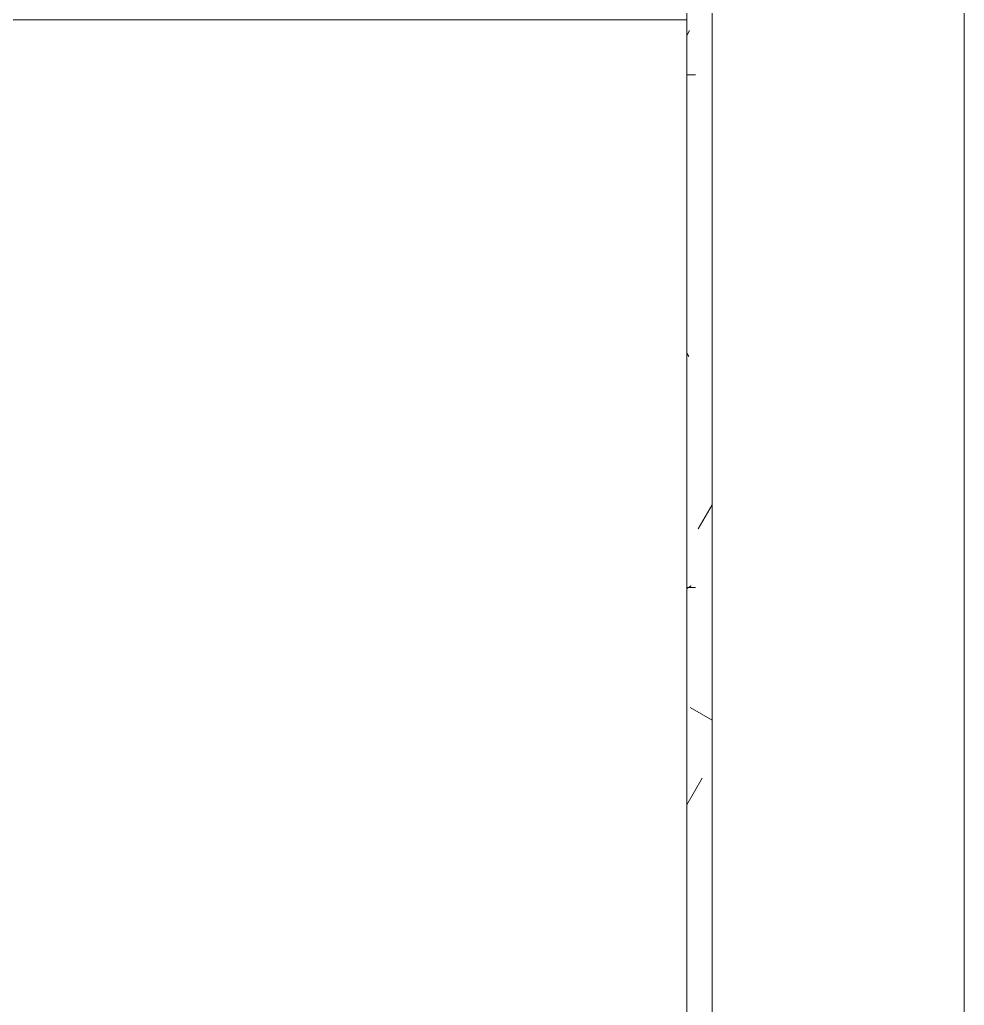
# Model space of a CAD drawing. Header units: metres. Extents: x 50 to 891, y -1294 to 247.
# Drawn here: x 300.326 to 304.07, y -1198.223 to -1194.319 of the extents above; entities that cross this region are included whole.
import ezdxf

# ---------------------------------------------------------------- set-up
doc = ezdxf.new("R2010")
doc.units = ezdxf.units.M
doc.linetypes.add('Линия сетки', pattern=[22.225, 12.7, -3.175, 3.175, -3.175])
doc.layers.add('ПЛАН', color=8, linetype='Continuous')
pattern_1 = [(0, (467.42775, -1464.79405), (2.032, 0.508), [0.16764, -1.35636, 0.16764, -1.35636, -8.128]), (0, (467.42775, -1464.79405), (2.032, 0.508), [-3.048, 0.16764, -2.88036, 0.16764, -1.35636, -3.556]), (0, (467.42775, -1464.79405), (2.032, 0.508), [-7.62, 0.16764, -0.84836, 0.16764, -2.37236]), (120, (468.18975, -1464.54005), (-1.4559409, 1.5057636), [0.16764, -1.35636, 0.16764, -9.48436]), (120, (468.18975, -1464.54005), (-1.4559409, 1.5057636), [-1.69164, -1.35636, 0.16764, -2.88036, -5.08]), (120, (468.18975, -1464.54005), (-1.4559409, 1.5057636), [-6.096, 0.16764, -1.35636, 0.16764, -3.38836]), (120, (468.18975, -1464.54005), (-1.4559409, 1.5057636), [-7.78764, -0.84836, 0.16764, -2.37236]), (240, (468.44375, -1463.52405), (-0.5760591, -2.0137636), [0.16764, -1.35636, 0.16764, -9.48436]), (240, (468.44375, -1463.52405), (-0.5760591, -2.0137636), [-1.69164, -1.35636, 0.16764, -2.88036, -5.08]), (240, (468.44375, -1463.52405), (-0.5760591, -2.0137636), [-6.096, 0.16764, -1.35636, 0.16764, -3.38836]), (240, (468.44375, -1463.52405), (-0.5760591, -2.0137636), [-7.78764, -0.84836, 0.16764, -2.37236])]
pattern_2 = [(90, (-1795.4389, 1051.87066), (-0.508, 2.032), [0.16764, -1.35636, 0.16764, -9.48436]), (90, (-1795.4389, 1051.87066), (-0.508, 2.032), [-1.69164, -1.35636, 0.16764, -2.88036, -5.08]), (90, (-1795.4389, 1051.87066), (-0.508, 2.032), [-6.096, 0.16764, -1.35636, 0.16764, -3.38836]), (90, (-1795.4389, 1051.87066), (-0.508, 2.032), [-7.78764, -0.84836, 0.16764, -2.37236]), (210, (-1795.6929, 1052.63266), (-1.50576362, -1.455940905), [0.16764, -1.35636, 0.16764, -9.48436]), (210, (-1795.6929, 1052.63266), (-1.50576362, -1.455940905), [-1.69164, -1.35636, 0.16764, -2.88036, -5.08]), (210, (-1795.6929, 1052.63266), (-1.50576362, -1.455940905), [-6.096, 0.16764, -1.35636, 0.16764, -3.38836]), (210, (-1795.6929, 1052.63266), (-1.50576362, -1.455940905), [-7.78764, -0.84836, 0.16764, -2.37236]), (330, (-1796.7089, 1052.88666), (2.01376362, -0.576059095), [0.16764, -1.35636, 0.16764, -9.48436]), (330, (-1796.7089, 1052.88666), (2.01376362, -0.576059095), [-1.69164, -1.35636, 0.16764, -2.88036, -5.08]), (330, (-1796.7089, 1052.88666), (2.01376362, -0.576059095), [-6.096, 0.16764, -1.35636, 0.16764, -3.38836]), (330, (-1796.7089, 1052.88666), (2.01376362, -0.576059095), [-7.78764, -0.84836, 0.16764, -2.37236])]

msp = doc.modelspace()

# ---------------------------------------------------------------- hatches: boundary and pattern name
at = {"layer": 'ПЛАН', "lineweight": 13}
h = msp.add_hatch(dxfattribs=at)
h.set_pattern_fill('FP_5', color=8, scale=0.005, style=0, pattern_type=2)
h.set_pattern_definition(pattern_1)
h.paths.add_polyline_path([(302.9703, -1200.5189), (303.0703, -1200.5189), (303.0703, -1165.5688), (302.9703, -1165.5688), (302.9703, -1200.4189)])
h = msp.add_hatch(dxfattribs=at)
h.set_pattern_fill('FP_5', color=8, scale=0.005, style=0, pattern_type=2)
h.set_pattern_definition(pattern_1)
h.paths.add_polyline_path([(302.9703, -1200.5189), (303.0703, -1200.5189), (303.0703, -1165.5688), (302.9703, -1165.5688), (302.9703, -1200.4189)])
h = msp.add_hatch(dxfattribs=at)
h.set_pattern_fill('FP_5', color=8, scale=0.005, angle=90, style=0, pattern_type=2)
h.set_pattern_definition(pattern_2)
h.paths.add_polyline_path([(303.0703, -1165.5688), (302.9703, -1165.5688), (302.9703, -1200.5189), (303.0703, -1200.5189), (303.0703, -1178.2491)])
h = msp.add_hatch(dxfattribs=at)
h.set_pattern_fill('FP_5', color=8, scale=0.005, angle=90, style=0, pattern_type=2)
h.set_pattern_definition(pattern_2)
h.paths.add_polyline_path([(303.0703, -1165.5688), (302.9703, -1165.5688), (302.9703, -1200.5189), (303.0703, -1200.5189), (303.0703, -1178.2491)])

# ---------------------------------------------------------------- linework, layer by layer
at = {"layer": 'ПЛАН', "color": 8, "linetype": 'Линия сетки', "lineweight": 13}
msp.add_line((304.0703, -1125.9061), (304.0703, -1203.5399), dxfattribs=at)
at = {"layer": 'ПЛАН', "color": 8, "lineweight": 13}
for p, q in [((302.9703, -1165.5688), (302.9703, -1200.4189)), ((302.9703, -1165.5688), (302.9703, -1200.4189)), ((303.0703, -1202.0189), (303.0703, -1165.5688)), ((303.0703, -1202.0189), (303.0703, -1165.5688)), ((303.0703, -1166.5188), (303.0703, -1199.5188)), ((303.0703, -1166.5188), (303.0703, -1199.5188)), ((304.0703, -1199.5188), (304.0703, -1166.5188)), ((304.0703, -1199.5188), (304.0703, -1166.5188)), ((302.9703, -1194.3188), (296.9703, -1194.3188))]:
    msp.add_line(p, q, dxfattribs=at)

doc.saveas('drawing.dxf')
